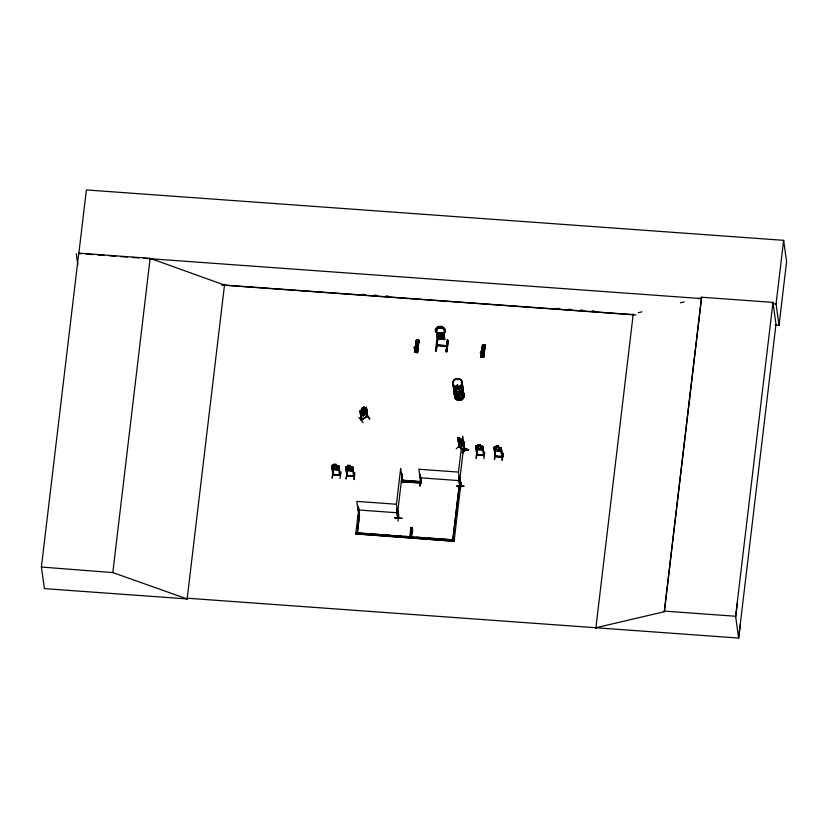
<?xml version="1.0" encoding="UTF-8"?>
<svg xmlns="http://www.w3.org/2000/svg" width="828" height="828" viewBox="0 0 828 828"><rect width="100%" height="100%" fill="white"/><g stroke="black" fill="none" stroke-linecap="round" stroke-linejoin="round"><path stroke-width="1.24" d="M437.898 334.201L441.562 334.729L445.205 331.852L444.926 328.509L442.038 326.315L438.24 326.398L435.756 328.571C432.092 335.713 449.397 331.821 438.633 333.229M438.053 334.057L436.149 331.769L437.608 328.457M446.727 346.239L436.894 345.369L436.977 344.655L436.936 345.649L446.737 346.27L446.758 345.359M438.457 326.832L436.211 328.84L436.408 331.479L438.747 333.094M394.718 517.893L402.17 518.318L394.728 517.821M456.756 486.026C466.226 486.709 467.313 485.746 456.756 486.046M334.026 464.353L334.17 465.408L332.411 465.336L339.014 466.04L340.349 475.293L332.939 474.827M332.98 469.579L332.09 468.41L332.98 469.579L338.714 469.859L339.408 468.865M334.75 469.683L333.943 464.322L336.375 464.467L336.52 465.595L337.71 466.05L337.979 468.017L336.882 468.783L334.605 468.638L333.26 467.716L332.991 465.76L334.16 465.481M336.375 464.467L333.932 464.394M336.52 465.595L339.004 466.112M348.008 466.454L347.874 465.326L350.316 465.481L350.958 470.832M352.035 466.63L352.945 467.127L350.368 466.599L351.641 467.054L351.91 469.021L350.813 469.786L347.191 468.731L346.922 466.764L348.091 466.485M332.483 466.299L331.831 466.019L332.483 466.299L333.694 474.899M332.142 478.025L333.28 471.122L332.173 478.004M332.421 465.264L331.697 465.595L332.991 474.858L333.705 474.537L332.897 474.247M333.725 474.299L333.746 474.848L333.063 474.227M338.424 466.692L339.118 466.506L338.424 466.692L339.532 475.231L340.339 474.744M339.501 475.013L339.532 475.231M340.38 475.055L333.736 474.392M339.987 478.543L341.146 471.805M346.414 467.302L345.773 467.023L346.414 467.302L347.512 475.914L353.452 475.789M346.911 475.262L347.605 475.852L346.777 469.517M352.355 467.706L353.049 467.509L352.355 467.706L353.608 476.317L354.239 476.338L352.873 467.064M353.898 479.371L354.674 472.633L354.322 479.567M358.182 506.622L357.541 506.343L358.182 506.622C360.356 508.765 357.52 516.631 359.476 514.944L357.365 532.932L359.507 514.944M358.203 518.328L358.948 511.456M358.772 515.161L358.627 514.54L359.414 514.592L358.7 515.13L356.796 501.385L396.426 504.252L398.32 518.059C398.175 517.614 397.512 516.91 398.672 517.945L397.471 508.858L397.14 509.448M359.28 514.581L359.29 515.233M396.985 512.698L397.73 518.017L396.477 509.396L397.171 509.21M397.471 508.858L396.477 509.396M402.429 482.238C402.17 481.927 400.141 462.314 402.936 482.103L402.915 481.979M402.853 481.792L402.801 482.641L401.683 473.481M397.719 517.365L397.647 518.007M398.785 514.323L398.02 521.071M402.47 482.548L402.522 481.772M396.426 504.252L400.711 468.275L402.563 482.082L406.507 481.824L401.549 481.503M420.251 474.475L419.61 474.196L420.251 474.475L421.411 483.045M421.079 479.484L419.91 486.202L421.059 479.298M460.316 485.901L458.495 472.105L418.864 469.238L420.707 483.003L421.307 482.776M458.898 479.371L459.799 485.87L458.546 477.249L459.24 477.063M459.209 477.301L459.54 476.7L460.689 485.974L459.209 485.601L460.658 485.705L454.117 541.253L355.729 533.874L454.117 541.253M459.54 476.7L458.546 477.249M463.752 441.334L464.601 450.546L463.494 441.324L464.963 449.904M459.799 485.839L460.471 485.167M459.726 485.798L460.658 485.477M460.358 485.27L460.73 484.887L460.399 485.839M460.109 489.1L460.854 482.175L460.13 488.934M464.643 449.48L464.508 450.184M460.171 489.079L461.237 482.362L460.513 489.11M464.829 450.339L464.632 449.552M464.901 450.473L464.901 449.5M464.684 449.863L468.576 449.676L463.618 449.335M435.487 350.917L436.832 339.584L437.639 339.677L436.315 350.979L435.549 350.875M446.095 351.693L447.41 340.039L446.095 351.693L446.923 351.755L448.248 340.453L447.379 340.039M447.513 340.308L446.22 351.641M447.627 340.36L448.176 340.401L446.851 351.703M187.325 598.209L187.242 598.944L44.391 588.625L41.4 567.035L78.763 253.171L150.127 258.336L224.492 285.08L221.925 284.894M81.361 253.761L78.815 253.575L86.391 189.933L783.64 240.337L786.6 261.7L779.024 325.342L775.163 325.062M740.356 624.415L738.628 638.067L187.231 598.209L187.138 598.944L112.825 572.593L150.127 258.336M187.138 598.944L224.585 284.346M355.761 534.143L358.027 514.571L359.466 514.685M415.118 346.394L415.739 346.404M414.662 348.536L414.673 348.443A1.666 0.704 6.8 0 1 414.859 347.346L414.849 347.439A1.666 0.704 6.8 0 0 414.662 348.536L415.387 351.31L417.053 351.331M415.615 346.259L416.349 340.049L419.04 340.391L417.581 352.583L414.745 352.386L416.173 340.194L417.043 340.267M414.724 352.386L415.201 349.871M415.201 350.71C421.369 351.031 413.11 350.741 414.911 352.345M415.78 346.321L416.567 340.225M415.387 351.31L414.673 348.443M416.122 347.574L416.846 340.163L416.349 346.694M415.998 347.512L416.846 340.163M415.687 351.558L416.525 352.231L415.687 351.558L415.759 352.293L416.525 352.231M416.267 351.848L415.998 351.072L416.287 351.683M417.043 351.424L417.012 348.609A1.666 0.704 6.8 0 0 416.505 347.563L416.36 346.601M416.267 351.424L415.998 351.941L416.194 351.051M397.761 511.559L401.89 476.824M417.001 348.702L417.012 348.609A1.666 0.704 6.8 0 0 416.515 347.47M417.581 352.583L416.732 352.521L418.171 340.329L419.03 340.401M416.888 352.49L418.357 340.298M417.053 352.542L418.833 340.298L417.364 352.521L416.722 352.521M417.529 352.583L418.864 340.339M412.323 527.571C407.842 549.005 415.925 526.618 410.885 527.467L409.808 536.461M436.739 333.436L437.526 339.087L436.739 333.436L443.994 334.377M437.526 338.404C438.985 340.898 438.312 332.732 436.687 333.85M437.463 338.445L437.526 339.056M437.401 338.776L444.729 339.542C443.032 338.259 445.06 340.691 443.342 333.912L444.015 333.963L444.812 339.542L437.35 338.735M421.028 482.848L401.249 481.679L421.059 483.107L421.183 481.534L401.363 480.095L405.12 480.633M438.126 339.066L438.188 338.517L443.974 339.025M443.342 333.912L444.015 333.963M444.036 339.201L444.129 339.532M458.495 472.105L462.769 436.128L464.632 449.935M459.209 485.601L452.823 539.835L459.095 487.123M459.83 479.412L463.959 444.677M480.933 353.235L480.923 353.328A1.666 0.704 6.8 0 1 481.109 352.231C480.23 350.379 483.459 351.031 482.755 352.345A1.666 0.704 6.8 0 1 483.252 353.494L483.293 356.216L481.648 356.102L480.933 353.235A1.666 0.704 6.8 0 1 481.12 352.138L481.016 351.372M483.79 357.365L485.084 345.017L483.821 357.375L480.996 357.178L481.42 353.515M481.72 351.082L482.434 344.986L483.107 344.986L481.792 357.23L480.985 357.168M481.151 357.137L481.461 354.663M481.875 351.051L482.61 344.841L485.094 345.1L484.442 345.131L483.438 357.178M481.316 357.199L481.668 354.767M482.041 351.103L482.827 345.017M481.482 357.21L481.761 354.767M482.206 351.124L483.304 345.048M481.937 354.694L481.347 357.034M482.258 352.304L483.097 344.955M482.362 355.833L482.507 356.682L482.227 356.144M482.455 355.833L482.517 356.475M482.755 352.345L482.765 352.252A1.666 0.704 6.8 0 1 483.273 353.401L483.273 353.401M482.703 356.402L482.776 357.137L481.948 356.351L482.703 356.402L481.927 356.454M483.148 357.272L484.608 345.048L485.291 345.183M482.983 357.303L484.432 345.121M483.355 357.334L484.908 345.152M476.038 448.766L477 449.77M476.4 446.323L475.696 446.509L476.4 446.323L477.632 455.11L476.793 454.51M476.007 458.277L476.845 451.508M477.187 451.384L476.379 458.132M478.035 445.754L477.891 444.626L480.333 444.802L480.395 445.961L481.658 446.395L481.937 448.362L480.83 449.107L478.553 448.942L477.218 448.02L476.949 446.054L478.118 445.795L477.984 444.667M477.621 454.562L476.804 455.048M482.062 445.971L482.962 446.478L475.655 445.878L476.959 455.1L475.738 445.899M482.31 446.985L483.003 446.799L482.31 446.985L483.562 455.607L484.183 455.638L482.89 446.406L483.273 449.283M483.355 449.304L482.662 450.287L476.938 449.873L476.048 448.693M483.562 455.576L483.48 454.924L483.562 455.607M483.852 458.847L484.722 452.078M495.216 451.115L494.316 450.018L495.258 451.156L500.93 451.602L501.623 450.618M494.637 447.886L493.995 447.596L494.637 447.886C496.075 456.797 492.122 457.812 502.43 456.901L501.24 447.72L494.647 446.882L493.923 447.203L495.175 456.404M495.465 452.709L494.616 459.592M494.306 459.581L495.113 452.833M496.303 446.996L496.158 445.95L498.601 446.126L498.746 447.172M495.889 455.886C496.355 456.932 495.03 455.027 495.051 456.093M500.598 448.072L501.271 448.124L500.598 448.072L501.83 456.932L502.451 456.952L501.24 447.72M501.675 456.394C485.653 455.214 504.004 457.387 502.492 456.363M501.778 456.88L501.768 456.29M503.32 453.433L502.141 459.995M595.808 628.483L633.254 313.884M595.891 627.748L664.325 611.716L701.595 297.231L772.969 302.396L775.991 324.203L738.628 638.067L735.606 616.249L772.969 302.396M664.325 611.716L701.595 297.231M779.024 325.342L776.064 303.979L783.64 240.337M735.688 616.881L737.417 603.239M462.593 445.536L458.64 441.852L457.656 437.432L459.364 447.016M459.374 446.758L458.857 446.271M459.55 446.851L458.867 441.966M463.256 446.385L463.99 451.312L459.074 446.106M463.701 450.38L464.135 450.836M367.466 416.111L361.267 420.138L360.004 411.361L360.718 411.216L361.96 419.786M366.804 416.153L366.98 416.784L367.394 415.842M364.962 413.689L367.011 412.002L366.307 407.159L367.58 416.349L366.69 416.267M437.443 328.561L440.796 327.515L443.042 328.271L444.595 329.865L445.06 331.893L443.56 334.626M437.619 328.519L440.775 327.712M406.465 482.113L401.487 481.679L406.465 482.196M468.534 449.956L463.556 449.542M436.967 344.738L446.799 345.731L436.905 345.214M460.689 485.839L459.281 476.69M416.463 344.934L416.784 345.628M457.594 379.317L458.153 379.307L457.625 379.7M458.112 379.203L457.698 379.379M456.973 385.755L457.222 386.531L457.418 385.786M482.724 349.716L483.045 350.42M458.919 446.665L463.939 451.26M459.561 446.592L459.343 447.079M360.459 412.986L361.039 411.454M361.318 414.31L366.079 411.444L366.742 410.046M360.532 413.772L361.318 414.435L366.173 411.516L366.7 409.984M437.422 328.468L435.921 331.945L437.94 334.326M444.532 331.769L443.177 334.243L440.662 335.309L443.58 334.626M417.436 345.442L417.043 344.603M458.277 379.669L457.708 379.762M456.476 385.9L457.232 385.465M456.621 386.479L457.78 386.283M482.786 349.602L482.734 350.161M440.672 327.629L437.526 328.374M352.583 470.832L353.256 469.859L352.583 470.904M482.6 450.246L483.283 449.211M500.868 451.57L501.54 450.535M333.032 474.506L340.308 475.334M354.125 476.359L347.036 475.51M476.783 454.779L484.245 455.317L483.511 455.566M483.397 454.986L484.142 455.038M366.349 407.221L360.097 410.895L361.37 420.106L367.508 416.391M360.139 410.957L360.749 410.181M366.939 412.034L360.811 415.749L363.037 414.859L363.181 415.904L365.138 414.673L365.634 410.698L364.486 410.481L361.639 413.1L361.908 415.066L362.995 414.797L363.119 415.987L365.189 414.735L365.044 413.689M436.201 350.886L437.639 339.677M483.593 350.327L483.562 349.478M340.204 474.993L339.718 474.941M354.187 476.317L346.87 475.841M444.388 337.182L443.311 338.145L438.436 337.793L437.07 336.654M476.918 454.82L483.5 454.965M458.174 438.478L457.894 437.877L459.323 447.027M459.147 437.577L460.834 439.14L459.147 437.577L459.292 438.768L458.495 438.333L458.764 440.289L461.299 443.384L462.034 443.322L460.865 440.227M462.676 445.464L458.712 441.779M460.979 440.185L460.782 439.119L462.717 442.131M459.209 437.66L459.354 438.716L458.081 437.608L462.655 442.183L462.065 441.2M456.187 448.776L461.6 443.984M463.887 450.949L459.571 446.675M462.252 452.647L466.785 448.662L462.345 452.875M462.272 452.833L466.806 448.704L462.562 453.092M363.14 422.694L358.845 417.447M437.898 333.932L439.068 333.674L438.923 332.618L441.365 332.794L441.51 333.85L442.773 334.284L443.052 336.251L442.359 337.027L439.099 336.799L437.898 333.932L441.334 334.326L444.657 331.697L444.377 328.757L441.821 326.822L438.457 326.863L441.831 326.822M398.589 518.007L397.212 508.837M440.672 327.816L442.701 328.488M363.968 407.055L364.165 408.173L365.241 407.894L365.521 409.86L362.664 412.479L361.515 412.261L361.971 408.225L364.041 406.983L364.227 408.09M364.082 407.045L361.971 408.225M360.718 411.216L360.004 411.361M365.583 413.369L369.857 418.844L365.541 413.379M365.852 413.234L369.567 418.989M361.795 419.299L367.435 416.153L366.359 408.866M482.9 349.561L483.676 349.623M483.034 350.358L483.583 350.265M332.463 465.305L331.686 465.667L333.073 474.837M494.689 446.913L493.912 447.275L494.388 450.09M457.315 386.376L456.663 385.858L456.487 386.397M459.033 446.375L457.894 437.877M463.608 450.618L463.318 448.227M638.222 312.715L641.959 311.846M680.533 302.81L684.259 301.941M697.952 298.732L701.678 297.852M347.18 472.136L346.073 479.029L347.242 472.312M358.193 518.204L359.01 511.632M459.126 446.416L464.187 451.105L463.276 444.998M417.043 344.655L416.546 345.421M481.565 351.165L482.196 351.238M347.946 465.439L350.223 465.584M348.102 466.412L345.618 466.671L352.003 466.733M334.212 465.833L336.489 465.978M348.143 466.837L350.42 466.982M334.481 467.799L336.758 467.934M348.412 468.803L350.689 468.948M333.042 469.476L338.652 469.818M463.556 449.511L468.576 449.676M354.115 475.707L353.608 476.317M347.522 475.883L346.953 475.831L345.711 466.619L346.88 475.551M421.421 482.476L420.696 482.393L421.059 483.107M420.79 483.003L421.442 483.024M398.641 517.158L398.268 518.017M86.464 254.134L92.829 254.589M97.932 254.962L104.307 255.417M109.399 255.79L115.775 256.245M120.878 256.618L127.243 257.073M132.345 257.446L138.711 257.901M143.813 258.274L701.595 298.597M772.213 303.7L776.064 303.979M362.529 294.313L365.107 294.499M374.132 295.151L376.709 295.337M385.734 295.989L388.311 296.176M557.192 308.389L559.769 308.575M568.795 309.227L571.372 309.413M580.397 310.065L582.974 310.252M591.999 310.904L594.576 311.09M221.945 284.894L633.161 314.619M222.691 285.122L636.08 315.002M436.708 333.674L437.381 333.725M418.595 342.368L416.111 342.192M484.846 347.16L482.372 346.973M415.966 343.423L418.43 343.527M503.331 453.454L502.12 460.161L502.969 453.382M476.887 455.058L484.038 455.296M420.044 477.787L459.675 480.654M408.835 480.902L416.267 481.441M357.975 509.934L397.606 512.801M412.365 527.84L410.885 527.467M358.472 533.015L367.415 533.656M369.971 533.843L378.913 534.495M382.743 534.774L390.402 535.323M394.231 535.602L401.901 536.151M404.457 536.337L413.4 536.989M415.946 537.165L424.888 537.817M427.445 538.003L436.387 538.645M438.943 538.831L447.886 539.473M450.432 539.659L452.988 539.846M664.232 611.095L735.606 616.249M41.4 567.035L112.825 572.593M457.594 437.484L458.163 437.619M444.522 331.78L444.087 329.948L442.649 328.468M366.659 409.249L365.841 408.525L361.029 411.506M365.831 408.649L366.597 409.291M461.983 441.283L461.134 440.517L458.64 441.852M366.183 407.645L366.876 416.774M361.939 419.496L361.08 419.63M361.971 419.713L361.091 414.683M484.939 346.259L482.465 346.156M498.518 446.23L498.663 447.275L499.926 447.72L500.205 449.676L499.098 450.432L495.486 449.335L495.216 447.379L496.386 447.11L496.251 445.992M484.69 348.319L482.227 348.215M460.461 439.088L459.447 438.147M454.272 539.939L355.916 532.828M418.678 341.467L416.215 341.364M414.756 346.58L414.849 347.439M360.532 412.944L360.925 415.749M352.863 467.137L353.256 469.942M347.957 465.367L348.681 470.697M338.942 466.05L339.314 468.927M336.303 464.498L337.027 469.828M76.269 253.658L77.832 264.877M462.417 385.682A4.657 4.202 -7.9 0 1 458.267 391.696A4.657 4.202 -7.9 0 1 453.816 386.086M462.459 385.517A4.74 4.275 -7.9 0 1 458.246 391.634A4.74 4.275 -7.9 0 1 453.734 385.92M462.686 387.659A4.657 4.202 -7.9 0 1 458.536 393.683A4.647 4.192 -7.9 0 1 454.106 388.073A4.657 4.202 -7.9 0 0 458.536 393.683A4.647 4.192 -7.9 0 0 462.676 387.68M457.718 385.33A4.657 4.202 -7.9 0 0 456.549 385.672A4.647 4.192 -7.9 0 1 457.718 385.351M461.496 382.225A4.74 4.275 -7.9 0 1 458.536 389.201A4.74 4.275 -7.9 0 1 453.402 383.561M462.355 385.289A4.657 4.202 -7.9 0 1 458.815 391.24A4.657 4.202 -7.9 0 1 453.475 386.759M461.455 382.401A4.657 4.202 -7.9 0 1 459.136 389.139A4.657 4.202 -7.9 0 1 453.206 384.803M461.475 382.101A4.74 4.275 -7.9 0 1 458.515 389.088A4.74 4.275 -7.9 0 1 453.382 383.447M461.403 382.008A4.657 4.202 -7.9 0 1 458.484 388.881A4.657 4.202 -7.9 0 1 453.433 383.333M463.349 392.4A4.657 4.202 -7.9 0 1 459.198 398.423A4.657 4.202 -7.9 0 1 454.748 392.803M463.39 392.234A4.74 4.275 -7.9 0 1 458.567 398.34A4.74 4.275 -7.9 0 1 455.255 391.644M462.966 393.321A4.657 4.202 -7.9 0 1 460.057 400.193A4.657 4.202 -7.9 0 1 455.007 394.645A4.637 4.181 -7.9 0 0 460.057 400.183A4.637 4.181 -7.9 0 0 462.955 393.331M462.717 387.877A4.657 4.202 -7.9 0 1 458.567 393.89A4.657 4.202 -7.9 0 1 454.127 388.27A4.637 4.181 -7.9 0 0 458.567 393.869A4.637 4.181 -7.9 0 0 462.697 387.877M462.428 388.943A4.74 4.275 -7.9 0 1 460.068 395.784A4.74 4.275 -7.9 0 1 454.044 391.375M463.287 392.006A4.657 4.202 -7.9 0 1 459.147 398.02A4.657 4.202 -7.9 0 1 454.696 392.41M463.359 391.095A4.657 4.202 -7.9 0 1 458.867 396.063A4.657 4.202 -7.9 0 1 454.137 391.52M462.386 389.119A4.657 4.202 -7.9 0 1 463.018 390.04M463.38 392.11A4.74 4.275 -7.9 0 1 459.167 398.227A4.74 4.275 -7.9 0 1 454.644 392.524M462.334 388.725A4.657 4.202 -7.9 0 1 460.016 395.463A4.657 4.202 -7.9 0 1 454.086 391.126M346.922 470.511L352.645 470.863L346.922 470.511M361.836 412.572L363.378 412.996L362.24 414.994L363.865 412.965L365.697 412.903L364.237 412.489L365.438 410.44L363.761 412.52L361.836 412.572M364.486 410.481L362.55 411.64L362.281 409.684L364.206 408.514L364.486 410.481M364.599 411.319L362.674 412.479L362.943 414.445L364.869 413.275L364.599 411.319M364.651 414.362L363.461 415.459L364.651 414.362M363.699 407.5L362.498 408.597L363.699 407.5M335.909 464.725L334.45 464.632L335.909 464.725M349.84 465.729L348.381 465.636L349.84 465.729M440.982 332.939L439.357 332.825L440.982 332.939M441.562 334.201L439.119 334.026L439.389 335.982L441.831 336.158L441.562 334.201M418.306 344.624L415.822 344.448L418.316 344.707M484.556 349.416L482.082 349.24L484.566 349.488M418.15 345.866L415.677 345.69L418.15 345.866M484.411 350.658L481.937 350.472L484.411 350.658M481.451 355.502L483.79 356.03L481.451 355.502M479.867 445.05L478.408 444.946L479.867 445.05M498.135 446.375L496.665 446.271L498.135 446.375M480.447 446.313L478.17 446.147L478.439 448.103L480.716 448.269L480.447 446.313M498.715 447.627L496.438 447.462L496.707 449.428L498.984 449.594L498.715 447.627M460.917 440.579L459.343 439.109L459.612 441.076L461.186 442.535L460.917 440.579M346.973 470.48L346.104 469.414L346.963 470.552M458.515 393.538A4.657 4.202 -7.9 0 0 462.666 387.525A4.637 4.181 -7.9 0 1 458.515 393.517A4.657 4.202 -7.9 0 1 454.075 387.918A4.637 4.181 -7.9 0 0 458.515 393.517M457.698 385.186A4.657 4.202 -7.9 0 0 456.528 385.527A4.637 4.181 -7.9 0 1 457.698 385.206M454.758 386.231A4.657 4.202 -7.9 0 0 462.127 383.095A4.657 4.202 -7.9 0 0 455.617 378.955A4.657 4.202 -7.9 0 0 454.758 386.231A4.647 4.192 -7.9 0 0 462.117 383.095A4.647 4.192 -7.9 0 0 455.628 378.965A4.647 4.192 -7.9 0 0 454.758 386.221M454.779 386.428A4.657 4.202 -7.9 0 0 462.159 383.302A4.657 4.202 -7.9 0 0 455.648 379.162A4.657 4.202 -7.9 0 0 454.779 386.428A4.637 4.181 -7.9 0 0 462.138 383.292A4.637 4.181 -7.9 0 0 455.659 379.172A4.637 4.181 -7.9 0 0 454.789 386.417M460.078 400.338A4.657 4.202 -7.9 0 0 462.987 393.455A4.647 4.192 -7.9 0 1 460.078 400.317A4.657 4.202 -7.9 0 1 455.027 394.78A4.647 4.192 -7.9 0 0 460.078 400.317"/></g></svg>
